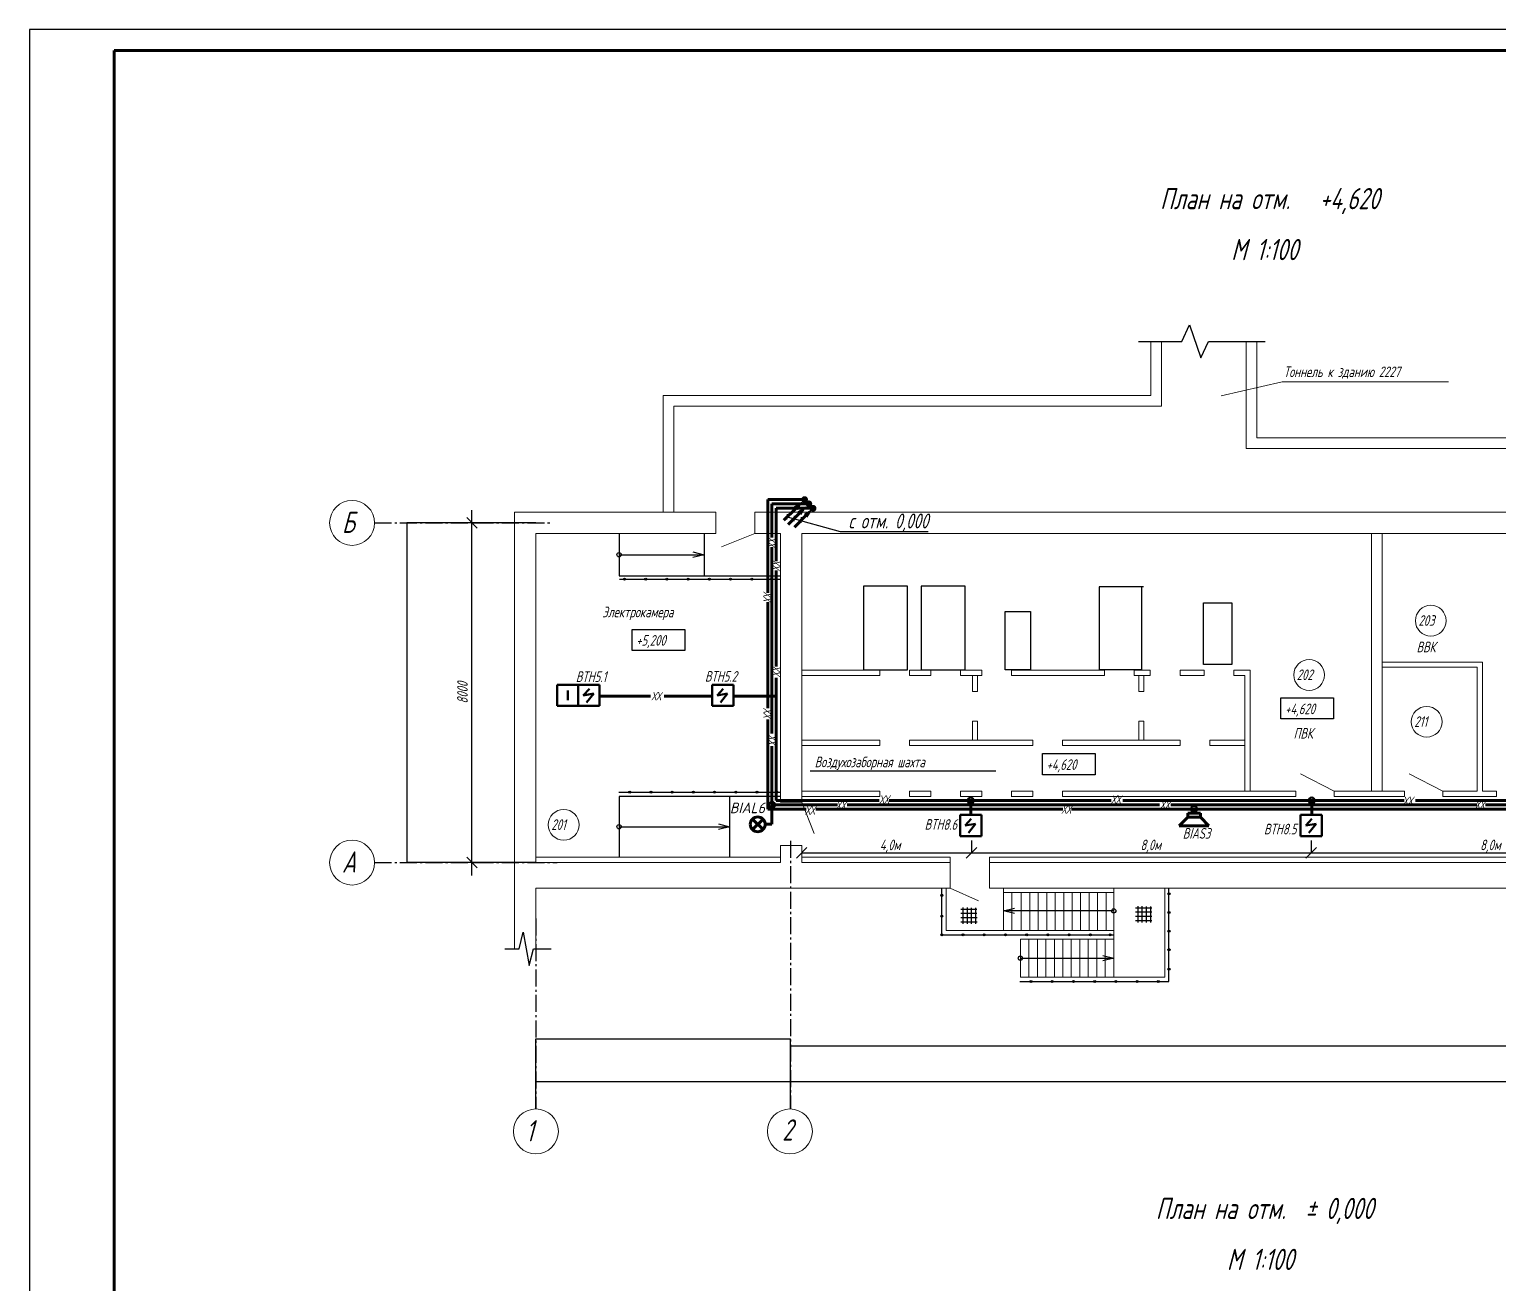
# Model space of a CAD drawing. Header units: millimetres. Extents: x 1866 to 7967, y 1263 to 3609.
# Drawn here: x 2739.3 to 3085.3, y 1566.5 to 1861.9 of the extents above; entities that cross this region are included whole.
import ezdxf
from ezdxf import colors
from ezdxf.entities.mleader import LeaderData, LeaderLine
from ezdxf.math import Vec2, Vec3

# ---------------------------------------------------------------- set-up
doc = ezdxf.new("R2010")
doc.units = ezdxf.units.MM
doc.linetypes.add('GOST2.303 6', pattern=[12, 8, -1.5, 1, -1.5])
doc.layers.get('Defpoints').update_dxf_attribs({"color": 33})
for name, color, linetype, lineweight in [('Датчики (Вновь)', 2, 'Continuous', 50), ('ЗАГОЛОВКИ', 182, 'Continuous', 40), ('КаБель силовой (Вновь)', 1, 'Continuous', 60), ('Линия выноска', 137, 'Continuous', 25), ('линия связи', 3, 'Continuous', 60), ('Линия связи (Вновь)', 3, 'Continuous', 60), ('Рамка толстая', 7, 'Continuous', 60), ('Рамка тонкая', 5, 'Continuous', 25), ('Система П1', 1, 'Continuous', 50), ('СОУЭ', 160, 'Continuous', 60), ('Текст', 2, 'Continuous', 20), ('ТОНКИЕ', 150, 'Continuous', 9), ('тонкий', 204, 'Continuous', 20), ('Эл. аппараты (Вновь)', 93, 'Continuous', 50)]:
    doc.layers.add(name, color=color, linetype=linetype, lineweight=lineweight)
for name, color, linetype in [('оси', 1, 'GOST2.303 6'), ('РАЗМЕР', 6, 'Continuous'), ('Размеры', 5, 'Continuous')]:
    doc.layers.add(name, color=color, linetype=linetype)
doc.styles.add('Simplex', font='simplex.shx', dxfattribs={"width": 0.7, "oblique": 15})
doc.styles.get("Standard").update_dxf_attribs({"font": 'arial.ttf'})
doc.dimstyles.new('Cadet25_1', dxfattribs={"dimtxt": 2.5, "dimasz": 2.5, "dimexe": 3, "dimexo": 0, "dimgap": 1, "dimtad": 1, "dimdec": 0, "dimlfac": 100, "dimtxsty": 'Standard', "dimblk": 'OBLIQUE', "dimcen": -30, "dimdle": 3, "dimclrd": 256, "dimadec": 0, "dimazin": 0, "dimtfac": 1, "dimtdec": 0, "dimtmove": 0, "dimatfit": 0, "dimfxl": 0, "dimarcsym": 0})

# ---------------------------------------------------------------- blocks, each defined once
blk = doc.blocks.new('A$C551E481E')
at = {"layer": 'Рамка толстая'}
for p, q in [((20, 589), (20, 5)), ((836, 589), (20, 589))]:
    blk.add_line(p, q, dxfattribs=at)
at = {"layer": 'Рамка тонкая'}
for p, q in [((0, 594), (0, 0)), ((841, 594), (0, 594))]:
    blk.add_line(p, q, dxfattribs=at)
blk = doc.blocks.new('_Oblique')
at = {"color": 0, "linetype": 'ByBlock', "lineweight": -2}
blk.add_line((-0.5, -0.5), (0.5, 0.5), dxfattribs=at)
blk = doc.blocks.new('*D20')
at = {"lineweight": -2, "transparency": 16777216}
blk.add_line((2843.56, 1662.68), (2843.56, 1748.68), dxfattribs=at)
at = {"color": 0, "lineweight": -2, "transparency": 16777216}
for p, q in [((2843.56, 1745.68), (2846.56, 1745.68)), ((2843.56, 1665.68), (2846.56, 1665.68))]:
    blk.add_line(p, q, dxfattribs=at)
at = {"layer": 'Defpoints', "color": 0, "transparency": 16777216}
for p in [(2843.56, 1745.68), (2843.56, 1745.68), (2843.56, 1665.68)]:
    blk.add_point(p, dxfattribs=at)
at = {"lineweight": -2, "transparency": 16777216, "xscale": 2.5, "yscale": 2.5, "zscale": 2.5}
for p, rotation in [((2843.56, 1745.68), 90), ((2843.56, 1665.68), 270)]:
    blk.add_blockref('_Oblique', p, dxfattribs=dict(at, rotation=rotation))
at = {"color": 0, "transparency": 16777216, "insert": (2841.31, 1705.68), "char_height": 2.5, "attachment_point": 5, "rotation": 90, "style": 'Simplex'}
blk.add_mtext('8000', dxfattribs=at)
blk = doc.blocks.new('A$C16DF54B3')
at = {"layer": 'СОУЭ'}
for p, q in [((0.51, 2.99), (2.99, 0.51)), ((0.51, 0.51), (2.99, 2.99))]:
    blk.add_line(p, q, dxfattribs=at)
blk.add_circle((1.75, 1.75), 1.75, dxfattribs=at)
blk = doc.blocks.new('A$C1E84259F')
at = {"layer": 'СОУЭ'}
for p, q in [((0, 3), (7, 3)), ((2, 1), (0, 3)), ((2, 1), (2, 0)), ((5, 1), (2, 1)), ((5, 1), (7, 3)), ((5, 0), (5, 1)), ((2, 0), (5, 0))]:
    blk.add_line(p, q, dxfattribs=at)
blk = doc.blocks.new('_None')

msp = doc.modelspace()

# ---------------------------------------------------------------- hatches: boundary and pattern name
at = {"layer": 'Размеры'}
h = msp.add_hatch(color=255, dxfattribs=at)
h.paths.add_polyline_path([(2879.471, 1732.67), (2879.471, 1732.17, 1)])
h.paths.add_polyline_path([(2879.471, 1732.17), (2879.471, 1732.42), (2879.471, 1732.67, 1)])
h = msp.add_hatch(color=255, dxfattribs=at)
h.paths.add_polyline_path([(2884.464, 1732.67), (2884.464, 1732.17, 1)])
h.paths.add_polyline_path([(2884.464, 1732.17), (2884.464, 1732.42), (2884.464, 1732.67, 1)])
h = msp.add_hatch(color=255, dxfattribs=at)
h.paths.add_polyline_path([(2889.464, 1732.67), (2889.464, 1732.17, 1)])
h.paths.add_polyline_path([(2889.464, 1732.17), (2889.464, 1732.42), (2889.464, 1732.67, 1)])
h = msp.add_hatch(color=255, dxfattribs=at)
h.paths.add_polyline_path([(2894.464, 1732.67), (2894.464, 1732.17, 1)])
h.paths.add_polyline_path([(2894.464, 1732.17), (2894.464, 1732.42), (2894.464, 1732.67, 1)])
h = msp.add_hatch(color=255, dxfattribs=at)
h.paths.add_polyline_path([(2899.457, 1732.67), (2899.457, 1732.17, 1)])
h.paths.add_polyline_path([(2899.457, 1732.17), (2899.457, 1732.42), (2899.457, 1732.67, 1)])
h = msp.add_hatch(color=255, dxfattribs=at)
h.paths.add_polyline_path([(2904.457, 1732.67), (2904.457, 1732.17, 1)])
h.paths.add_polyline_path([(2904.457, 1732.17), (2904.457, 1732.42), (2904.457, 1732.67, 1)])
h = msp.add_hatch(color=255, dxfattribs=at)
h.paths.add_polyline_path([(2909.449, 1732.67), (2909.449, 1732.17, 1)])
h.paths.add_polyline_path([(2909.449, 1732.17), (2909.449, 1732.42), (2909.449, 1732.67, 1)])
h = msp.add_hatch(color=255, dxfattribs=at)
h.paths.add_polyline_path([(2914.105, 1732.67), (2914.105, 1732.17, 1)])
h.paths.add_polyline_path([(2914.105, 1732.17), (2914.105, 1732.42), (2914.105, 1732.67, 1)])
h = msp.add_hatch(color=255, dxfattribs=at)
h.paths.add_polyline_path([(2880.706, 1682.532), (2880.706, 1682.032, 1)])
h.paths.add_polyline_path([(2880.706, 1682.032), (2880.706, 1682.282), (2880.706, 1682.532, 1)])
h = msp.add_hatch(color=255, dxfattribs=at)
h.paths.add_polyline_path([(2885.699, 1682.532), (2885.699, 1682.032, 1)])
h.paths.add_polyline_path([(2885.699, 1682.032), (2885.699, 1682.282), (2885.699, 1682.532, 1)])
h = msp.add_hatch(color=255, dxfattribs=at)
h.paths.add_polyline_path([(2890.699, 1682.532), (2890.699, 1682.032, 1)])
h.paths.add_polyline_path([(2890.699, 1682.032), (2890.699, 1682.282), (2890.699, 1682.532, 1)])
h = msp.add_hatch(color=255, dxfattribs=at)
h.paths.add_polyline_path([(2895.699, 1682.532), (2895.699, 1682.032, 1)])
h.paths.add_polyline_path([(2895.699, 1682.032), (2895.699, 1682.282), (2895.699, 1682.532, 1)])
h = msp.add_hatch(color=255, dxfattribs=at)
h.paths.add_polyline_path([(2900.692, 1682.532), (2900.692, 1682.032, 1)])
h.paths.add_polyline_path([(2900.692, 1682.032), (2900.692, 1682.282), (2900.692, 1682.532, 1)])
h = msp.add_hatch(color=255, dxfattribs=at)
h.paths.add_polyline_path([(2905.692, 1682.532), (2905.692, 1682.032, 1)])
h.paths.add_polyline_path([(2905.692, 1682.032), (2905.692, 1682.282), (2905.692, 1682.532, 1)])
h = msp.add_hatch(color=255, dxfattribs=at)
h.paths.add_polyline_path([(2910.685, 1682.532), (2910.685, 1682.032, 1)])
h.paths.add_polyline_path([(2910.685, 1682.032), (2910.685, 1682.282), (2910.685, 1682.532, 1)])
h = msp.add_hatch(color=255, dxfattribs=at)
h.paths.add_polyline_path([(2915.34, 1682.532), (2915.34, 1682.032, 1)])
h.paths.add_polyline_path([(2915.34, 1682.032), (2915.34, 1682.282), (2915.34, 1682.532, 1)])
h = msp.add_hatch(color=255, dxfattribs=at)
h.paths.add_polyline_path([(2954.206, 1658.235), (2954.206, 1657.735, 1)])
h.paths.add_polyline_path([(2954.206, 1657.735), (2954.206, 1657.985), (2954.206, 1658.235, 1)])
h = msp.add_hatch(color=255, dxfattribs=at)
h.paths.add_polyline_path([(3007.706, 1658.582), (3007.706, 1658.082, 1)])
h.paths.add_polyline_path([(3007.706, 1658.082), (3007.706, 1658.332), (3007.706, 1658.582, 1)])
h = msp.add_hatch(color=255, dxfattribs=at)
h.paths.add_polyline_path([(3007.706, 1654.194), (3007.706, 1653.694, 1)])
h.paths.add_polyline_path([(3007.706, 1653.694), (3007.706, 1653.944), (3007.706, 1654.194, 1)])
h = msp.add_hatch(color=255, dxfattribs=at)
h.paths.add_polyline_path([(2954.206, 1653.329), (2954.206, 1652.829, 1)])
h.paths.add_polyline_path([(2954.206, 1652.829), (2954.206, 1653.079), (2954.206, 1653.329, 1)])
h = msp.add_hatch(color=255, dxfattribs=at)
h.paths.add_polyline_path([(2954.206, 1648.932), (2954.206, 1648.432, 1)])
h.paths.add_polyline_path([(2954.206, 1648.432), (2954.206, 1648.682), (2954.206, 1648.932, 1)])
h = msp.add_hatch(color=255, dxfattribs=at)
h.paths.add_polyline_path([(2959.206, 1648.932), (2959.206, 1648.432, 1)])
h.paths.add_polyline_path([(2959.206, 1648.432), (2959.206, 1648.682), (2959.206, 1648.932, 1)])
h = msp.add_hatch(color=255, dxfattribs=at)
h.paths.add_polyline_path([(2964.199, 1648.932), (2964.199, 1648.432, 1)])
h.paths.add_polyline_path([(2964.199, 1648.432), (2964.199, 1648.682), (2964.199, 1648.932, 1)])
h = msp.add_hatch(color=255, dxfattribs=at)
h.paths.add_polyline_path([(2969.199, 1648.932), (2969.199, 1648.432, 1)])
h.paths.add_polyline_path([(2969.199, 1648.432), (2969.199, 1648.682), (2969.199, 1648.932, 1)])
h = msp.add_hatch(color=255, dxfattribs=at)
h.paths.add_polyline_path([(2974.199, 1648.932), (2974.199, 1648.432, 1)])
h.paths.add_polyline_path([(2974.199, 1648.432), (2974.199, 1648.682), (2974.199, 1648.932, 1)])
h = msp.add_hatch(color=255, dxfattribs=at)
h.paths.add_polyline_path([(2979.192, 1648.932), (2979.192, 1648.432, 1)])
h.paths.add_polyline_path([(2979.192, 1648.432), (2979.192, 1648.682), (2979.192, 1648.932, 1)])
h = msp.add_hatch(color=255, dxfattribs=at)
h.paths.add_polyline_path([(2984.192, 1648.932), (2984.192, 1648.432, 1)])
h.paths.add_polyline_path([(2984.192, 1648.432), (2984.192, 1648.682), (2984.192, 1648.932, 1)])
h = msp.add_hatch(color=255, dxfattribs=at)
h.paths.add_polyline_path([(2989.185, 1648.932), (2989.185, 1648.432, 1)])
h.paths.add_polyline_path([(2989.185, 1648.432), (2989.185, 1648.682), (2989.185, 1648.932, 1)])
h = msp.add_hatch(color=255, dxfattribs=at)
h.paths.add_polyline_path([(2993.84, 1648.932), (2993.84, 1648.432, 1)])
h.paths.add_polyline_path([(2993.84, 1648.432), (2993.84, 1648.682), (2993.84, 1648.932, 1)])
h = msp.add_hatch(color=255, dxfattribs=at)
h.paths.add_polyline_path([(3007.706, 1649.806), (3007.706, 1649.306, 1)])
h.paths.add_polyline_path([(3007.706, 1649.306), (3007.706, 1649.556), (3007.706, 1649.806, 1)])
h = msp.add_hatch(color=255, dxfattribs=at)
h.paths.add_polyline_path([(3007.706, 1645.418), (3007.706, 1644.918, 1)])
h.paths.add_polyline_path([(3007.706, 1644.918), (3007.706, 1645.168), (3007.706, 1645.418, 1)])
h = msp.add_hatch(color=255, dxfattribs=at)
h.paths.add_polyline_path([(3007.706, 1640.836), (3007.706, 1640.336, 1)])
h.paths.add_polyline_path([(3007.706, 1640.336), (3007.706, 1640.586), (3007.706, 1640.836, 1)])
h = msp.add_hatch(color=255, dxfattribs=at)
h.paths.add_polyline_path([(2975.217, 1637.932), (2975.217, 1637.432, 1)])
h.paths.add_polyline_path([(2975.217, 1637.432), (2975.217, 1637.682), (2975.217, 1637.932, 1)])
h = msp.add_hatch(color=255, dxfattribs=at)
h.paths.add_polyline_path([(2980.21, 1637.932), (2980.21, 1637.432, 1)])
h.paths.add_polyline_path([(2980.21, 1637.432), (2980.21, 1637.682), (2980.21, 1637.932, 1)])
h = msp.add_hatch(color=255, dxfattribs=at)
h.paths.add_polyline_path([(2985.21, 1637.932), (2985.21, 1637.432, 1)])
h.paths.add_polyline_path([(2985.21, 1637.432), (2985.21, 1637.682), (2985.21, 1637.932, 1)])
h = msp.add_hatch(color=255, dxfattribs=at)
h.paths.add_polyline_path([(2990.21, 1637.932), (2990.21, 1637.432, 1)])
h.paths.add_polyline_path([(2990.21, 1637.432), (2990.21, 1637.682), (2990.21, 1637.932, 1)])
h = msp.add_hatch(color=255, dxfattribs=at)
h.paths.add_polyline_path([(2995.203, 1637.932), (2995.203, 1637.432, 1)])
h.paths.add_polyline_path([(2995.203, 1637.432), (2995.203, 1637.682), (2995.203, 1637.932, 1)])
h = msp.add_hatch(color=255, dxfattribs=at)
h.paths.add_polyline_path([(3000.203, 1637.932), (3000.203, 1637.432, 1)])
h.paths.add_polyline_path([(3000.203, 1637.432), (3000.203, 1637.682), (3000.203, 1637.932, 1)])
h = msp.add_hatch(color=255, dxfattribs=at)
h.paths.add_polyline_path([(3005.196, 1637.932), (3005.196, 1637.432, 1)])
h.paths.add_polyline_path([(3005.196, 1637.432), (3005.196, 1637.682), (3005.196, 1637.932, 1)])
at = {"layer": 'Эл. аппараты (Вновь)'}
msp.add_hatch(color=256, dxfattribs=at).paths.add_polyline_path([(2921.094, 1751.181, 1), (2922.694, 1751.181, 1)])
h = msp.add_hatch(color=256, dxfattribs=at)
edge = h.paths.add_edge_path()
edge.add_arc((2922.895, 1750.181), 0.8, 0, 360)
h = msp.add_hatch(color=256, dxfattribs=at)
edge = h.paths.add_edge_path()
edge.add_arc((2923.894, 1749.113), 0.8, 0, 360)

# ---------------------------------------------------------------- linework, layer by layer
for p, q in [((2915.206, 1700.095), (2915.206, 1680.282)), ((2961.199, 1670.876), (2961.199, 1667.961)), ((3041.206, 1670.876), (3041.206, 1667.961))]:
    msp.add_line(p, q)
at = {"color": 6, "lineweight": 50}
for centre in [(2914.207, 1679.29), (2961.03, 1680.282), (3013.616, 1678.29), (3041.324, 1680.282)]:
    msp.add_circle(centre, 0.72, dxfattribs=at)
at = {"layer": 'Датчики (Вновь)', "color": 2}
for p, q in [((2863.582, 1707.582), (2863.582, 1702.582)), ((2868.582, 1707.582), (2873.582, 1707.582)), ((2868.582, 1702.582), (2868.582, 1707.582)), ((2871.2, 1706.631), (2869.777, 1705.051)), ((2873.582, 1707.582), (2873.582, 1702.582)), ((2900.114, 1707.582), (2905.114, 1707.582)), ((2900.114, 1702.582), (2900.114, 1707.582)), ((2902.733, 1706.631), (2901.309, 1705.051)), ((2905.114, 1707.582), (2905.114, 1702.582)), ((2863.582, 1702.582), (2868.582, 1702.582)), ((2873.582, 1702.582), (2868.582, 1702.582)), ((2869.777, 1705.051), (2872.228, 1705.486)), ((2872.228, 1705.486), (2870.528, 1703.392)), ((2905.114, 1702.582), (2900.114, 1702.582)), ((2901.309, 1705.051), (2903.761, 1705.486)), ((2903.761, 1705.486), (2902.06, 1703.392)), ((2958.53, 1676.92), (2963.53, 1676.92)), ((2958.53, 1671.92), (2958.53, 1676.92)), ((2961.148, 1675.969), (2959.725, 1674.389)), ((2959.725, 1674.389), (2962.176, 1674.823)), ((2962.176, 1674.823), (2960.476, 1672.729)), ((2963.53, 1676.92), (2963.53, 1671.92)), ((3038.706, 1676.92), (3043.706, 1676.92)), ((3038.706, 1671.92), (3038.706, 1676.92)), ((3041.325, 1675.969), (3039.901, 1674.389)), ((3039.901, 1674.389), (3042.353, 1674.823)), ((3042.353, 1674.823), (3040.653, 1672.729)), ((3043.706, 1676.92), (3043.706, 1671.92)), ((2963.53, 1671.92), (2958.53, 1671.92)), ((3043.706, 1671.92), (3038.706, 1671.92))]:
    msp.add_line(p, q, dxfattribs=at)
at = {"layer": 'Датчики (Вновь)', "color": 1}
for p, q in [((2868.582, 1707.582), (2863.582, 1707.582)), ((2863.582, 1707.582), (2863.582, 1702.582)), ((2866.134, 1703.916), (2866.134, 1706.249)), ((2868.582, 1702.582), (2868.582, 1707.582)), ((2863.582, 1702.582), (2868.582, 1702.582))]:
    msp.add_line(p, q, dxfattribs=at)
at = {"layer": 'КаБель силовой (Вновь)'}
for p, q in [((2916.999, 1746.299), (2919.813, 1749.109)), ((2918.019, 1745.292), (2920.671, 1747.944)), ((2919.475, 1744.693), (2922.126, 1747.345))]:
    msp.add_line(p, q, dxfattribs=at)
for points in [[(2919.377, 1749.545), (2920.249, 1748.673), (2921.581, 1750.877)], [(2920.235, 1748.38), (2921.107, 1747.508), (2922.439, 1749.712)], [(2921.69, 1747.781), (2922.562, 1746.909), (2923.894, 1749.113)]]:
    msp.add_solid(points, dxfattribs=at)
at = {"layer": 'линия связи', "color": 5}
for p, q in [((2913.206, 1751.182), (2922.151, 1751.182)), ((2913.207, 1729.213), (2913.207, 1751.182)), ((2913.206, 1702.067), (2913.207, 1727.047)), ((2913.206, 1678.282), (2913.206, 1699.394)), ((2913.206, 1678.282), (2922.3, 1678.282)), ((2924.535, 1678.282), (2982.686, 1678.282)), ((2984.77, 1678.282), (3102.732, 1678.282))]:
    msp.add_line(p, q, dxfattribs=at)
at = {"layer": 'линия связи', "color": 4}
for p, q in [((2914.206, 1742.271), (2914.206, 1750.183)), ((2914.206, 1750.183), (2922.944, 1750.182)), ((2914.207, 1696.054), (2914.206, 1740)), ((2914.207, 1674.703), (2914.207, 1693.09)), ((2914.207, 1679.282), (2929.646, 1679.282)), ((2931.896, 1679.282), (3005.468, 1679.282)), ((3008.171, 1679.282), (3080.171, 1679.282)), ((3082.241, 1679.282), (3160.095, 1679.282)), ((2912.607, 1674.703), (2914.207, 1674.703))]:
    msp.add_line(p, q, dxfattribs=at)
at = {"layer": 'линия связи'}
for p, q in [((2915.206, 1736.69), (2915.206, 1749.183)), ((2915.206, 1749.183), (2924.035, 1749.18)), ((2915.206, 1711.9), (2915.206, 1734.458)), ((2915.206, 1680.282), (2915.206, 1709.232)), ((2873.582, 1704.862), (2885.612, 1704.862)), ((2888.79, 1704.862), (2900.114, 1704.862)), ((2905.114, 1704.862), (2915.206, 1704.862)), ((2915.206, 1680.282), (2939.457, 1680.282)), ((2941.817, 1680.282), (2994.085, 1680.282)), ((2961.03, 1676.92), (2961.03, 1680.282)), ((2996.83, 1680.282), (3063.096, 1680.282)), ((3013.617, 1677.355), (3013.616, 1678.282)), ((3041.325, 1676.92), (3041.324, 1680.282)), ((3065.777, 1680.282), (3091.273, 1680.282))]:
    msp.add_line(p, q, dxfattribs=at)
at = {"layer": 'оси', "ltscale": 0.5}
for p, q in [((2820.606, 1745.682), (2862.387, 1745.682)), ((2918.606, 1670.818), (2918.606, 1607.682)), ((2820.606, 1665.682), (2863.625, 1665.682)), ((2858.606, 1652.514), (2858.606, 1607.682))]:
    msp.add_line(p, q, dxfattribs=at)
at = {"layer": 'РАЗМЕР', "color": 255}
for p, q in [((2958.68, 1654.753), (2962.485, 1654.753)), ((2959.158, 1655.102), (2959.158, 1651.233)), ((2960.158, 1655.117), (2960.158, 1651.233)), ((2961.158, 1655.073), (2961.158, 1651.233)), ((2962.158, 1655.059), (2962.158, 1651.233)), ((2999.857, 1655.067), (3003.662, 1655.067)), ((2999.857, 1654.067), (3003.662, 1654.067)), ((3000.335, 1655.416), (3000.335, 1651.547)), ((3001.335, 1655.431), (3001.335, 1651.547)), ((3002.335, 1655.387), (3002.335, 1651.547)), ((3003.335, 1655.373), (3003.335, 1651.547)), ((2958.68, 1653.753), (2962.485, 1653.753)), ((2958.68, 1652.753), (2962.514, 1652.753)), ((2958.68, 1651.753), (2962.514, 1651.753)), ((2999.857, 1653.067), (3003.691, 1653.067)), ((2999.857, 1652.067), (3003.691, 1652.067))]:
    msp.add_line(p, q, dxfattribs=at)
at = {"layer": 'Размеры', "color": 255}
for p, q in [((3010.697, 1788.41), (3012.557, 1792.34)), ((3012.557, 1792.34), (3015.169, 1784.538)), ((3000.498, 1788.41), (3010.697, 1788.41)), ((3015.169, 1784.538), (3017.022, 1788.41)), ((3017.022, 1788.41), (3030.379, 1788.41)), ((2858.6, 1745.682), (2828.209, 1745.682)), ((2828.221, 1745.657), (2828.221, 1665.707)), ((2878.206, 1743.182), (2878.206, 1733.182)), ((2898.206, 1743.182), (2898.206, 1733.182)), ((2878.206, 1738.182), (2898.206, 1738.182)), ((2895.599, 1738.835), (2898.206, 1738.182)), ((2898.206, 1738.182), (2895.599, 1737.519)), ((2878.206, 1733.182), (2916.206, 1733.182)), ((2878.284, 1732.42), (2916.206, 1732.42)), ((2881.272, 1720.614), (2893.689, 1720.614)), ((2881.272, 1715.645), (2881.272, 1720.614)), ((2893.689, 1720.614), (2893.689, 1715.645)), ((2893.689, 1715.645), (2881.272, 1715.645)), ((3034.073, 1704.474), (3046.49, 1704.474)), ((3034.073, 1699.505), (3034.073, 1704.474)), ((3046.49, 1704.474), (3046.49, 1699.505)), ((3046.49, 1699.505), (3034.073, 1699.505)), ((2977.891, 1691.358), (2990.308, 1691.358)), ((2977.891, 1686.388), (2977.891, 1691.358)), ((2990.308, 1691.358), (2990.308, 1686.388)), ((2923.214, 1687.269), (2966.92, 1687.269)), ((2990.308, 1686.388), (2977.891, 1686.388)), ((2878.171, 1682.282), (2916.206, 1682.282)), ((2878.206, 1681.282), (2878.206, 1666.982)), ((2916.206, 1681.282), (2878.206, 1681.282)), ((2904.206, 1681.282), (2904.206, 1666.982)), ((2901.599, 1674.785), (2904.206, 1674.132)), ((2878.206, 1674.132), (2904.206, 1674.132)), ((2904.206, 1674.132), (2901.599, 1673.469)), ((2858.6, 1665.682), (2828.209, 1665.682)), ((2954.206, 1648.682), (2954.206, 1659.682)), ((3007.706, 1637.682), (3007.706, 1659.682)), ((2968.706, 1654.328), (2971.314, 1654.991)), ((2994.706, 1654.328), (2968.706, 1654.328)), ((2971.314, 1653.676), (2968.706, 1654.328)), ((2854.663, 1645.345), (2855.587, 1649.275)), ((2855.587, 1649.275), (2857.061, 1641.472)), ((2954.206, 1648.682), (2994.706, 1648.682)), ((2851.288, 1645.345), (2854.663, 1645.345)), ((2857.061, 1641.472), (2858.023, 1645.345)), ((2858.023, 1645.345), (2862.204, 1645.345)), ((2992.099, 1643.835), (2994.706, 1643.182)), ((2972.706, 1643.182), (2994.706, 1643.182)), ((2994.706, 1643.182), (2992.099, 1642.519)), ((2972.605, 1637.682), (2994.706, 1637.682)), ((2994.706, 1637.682), (3007.706, 1637.682)), ((2858.606, 1607.689), (2858.606, 1624.205)), ((2858.631, 1624.192), (2918.581, 1624.192)), ((2918.606, 1607.821), (2918.606, 1624.205)), ((2918.606, 1607.821), (2918.606, 1622.564)), ((2918.631, 1622.552), (3158.581, 1622.552)), ((2858.606, 1614.107), (2858.606, 1614.101)), ((2858.631, 1614.114), (3338.581, 1614.114))]:
    msp.add_line(p, q, dxfattribs=at)
at = {"layer": 'Размеры'}
msp.add_line((2921.206, 1667.961), (3305.106, 1668.04), dxfattribs=at)
at = {"layer": 'Размеры', "color": 255}
for centre, radius in [((2878.206, 1738.182), 0.5), ((2879.471, 1732.42), 0.25), ((2884.464, 1732.42), 0.25), ((2889.464, 1732.42), 0.25), ((2894.464, 1732.42), 0.25), ((2899.457, 1732.42), 0.25), ((2904.457, 1732.42), 0.25), ((2909.449, 1732.42), 0.25), ((2914.105, 1732.42), 0.25), ((2880.706, 1682.282), 0.25), ((2885.699, 1682.282), 0.25), ((2890.699, 1682.282), 0.25), ((2895.699, 1682.282), 0.25), ((2900.692, 1682.282), 0.25), ((2905.692, 1682.282), 0.25), ((2910.685, 1682.282), 0.25), ((2915.34, 1682.282), 0.25), ((2878.206, 1674.132), 0.5), ((2954.206, 1657.985), 0.25), ((3007.706, 1658.332), 0.25), ((2994.706, 1654.328), 0.5), ((3007.706, 1653.944), 0.25), ((2954.206, 1653.079), 0.25), ((2954.206, 1648.682), 0.25), ((2959.206, 1648.682), 0.25), ((2964.199, 1648.682), 0.25), ((2969.199, 1648.682), 0.25), ((2974.199, 1648.682), 0.25), ((2979.192, 1648.682), 0.25), ((2984.192, 1648.682), 0.25), ((2989.185, 1648.682), 0.25), ((2993.84, 1648.682), 0.25), ((3007.706, 1649.556), 0.25), ((2972.706, 1643.182), 0.5), ((3007.706, 1645.168), 0.25), ((3007.706, 1640.586), 0.25), ((2975.217, 1637.682), 0.25), ((2980.21, 1637.682), 0.25), ((2985.21, 1637.682), 0.25), ((2990.21, 1637.682), 0.25), ((2995.203, 1637.682), 0.25), ((3000.203, 1637.682), 0.25), ((3005.196, 1637.682), 0.25)]:
    msp.add_circle(centre, radius, dxfattribs=at)
for points in [[(2828.217, 1745.657), (2828.225, 1745.657), (2828.221, 1745.682)], [(2828.217, 1665.707), (2828.225, 1665.707), (2828.221, 1665.682)], [(2858.631, 1624.196), (2858.631, 1624.188), (2858.606, 1624.192)], [(2918.581, 1624.196), (2918.581, 1624.188), (2918.606, 1624.192)], [(2918.631, 1622.556), (2918.631, 1622.547), (2918.606, 1622.552)], [(2858.631, 1614.118), (2858.631, 1614.11), (2858.606, 1614.114)]]:
    msp.add_solid(points, dxfattribs=at)
at = {"layer": 'Рамка тонкая'}
for p, q in [((2917.74, 1746.45), (2917.827, 1747.715)), ((2919.41, 1746.094), (2919.497, 1747.359)), ((2921.104, 1745.734), (2921.191, 1746.999))]:
    msp.add_line(p, q, dxfattribs=at)
at = {"layer": 'Система П1', "color": 255, "lineweight": 25}
for p, q in [((2946.16, 1730.76), (2935.76, 1730.76)), ((2935.76, 1730.76), (2935.76, 1711.08)), ((2946.16, 1711.08), (2946.16, 1730.76)), ((2959.726, 1730.76), (2949.326, 1730.76)), ((2949.326, 1730.76), (2949.326, 1711.08)), ((2959.726, 1711.08), (2959.726, 1730.76)), ((2991.303, 1730.639), (2991.303, 1711.189)), ((3001.703, 1730.639), (2991.303, 1730.639)), ((3001.303, 1711.189), (3001.303, 1730.639)), ((3015.869, 1726.86), (3022.482, 1726.86)), ((3015.869, 1712.298), (3015.869, 1726.86)), ((3022.482, 1726.86), (3022.482, 1712.298)), ((2969.097, 1724.834), (2975.097, 1724.834)), ((2969.097, 1711.064), (2969.097, 1724.834)), ((2975.097, 1724.834), (2975.097, 1711.064)), ((2935.76, 1711.08), (2946.16, 1711.08)), ((2949.326, 1711.08), (2959.726, 1711.08)), ((2975.097, 1711.064), (2969.097, 1711.064)), ((2991.303, 1711.189), (3001.303, 1711.189)), ((3022.482, 1712.298), (3015.869, 1712.298))]:
    msp.add_line(p, q, dxfattribs=at)
at = {"layer": 'ТОНКИЕ', "color": 255}
for p, q in [((3034.385, 1778.913), (3019.987, 1775.611)), ((3073.566, 1778.913), (3034.385, 1778.913))]:
    msp.add_line(p, q, dxfattribs=at)
at = {"layer": 'ТОНКИЕ', "color": 255, "ltscale": 0.2}
for centre in [(2815.313, 1745.682), (2815.313, 1665.682), (2858.606, 1602.389), (2918.427, 1602.386)]:
    msp.add_circle(centre, 5.293, dxfattribs=at)
at = {"layer": 'ТОНКИЕ', "color": 255}
for centre in [(3069.366, 1722.656), (3040.71, 1709.877), (3068.391, 1698.848), (2865.156, 1674.582)]:
    msp.add_circle(centre, 3.626, dxfattribs=at)
at = {"layer": 'тонкий', "color": 255}
for p, q in [((3003.406, 1775.682), (3003.406, 1788.41)), ((3005.906, 1773.182), (3005.906, 1788.41)), ((3025.906, 1763.182), (3025.906, 1788.41)), ((3028.406, 1765.682), (3028.406, 1788.41)), ((2888.606, 1775.682), (2888.606, 1748.182)), ((3003.406, 1775.682), (2888.606, 1775.682)), ((2891.106, 1773.182), (2891.106, 1748.182)), ((3005.906, 1773.182), (2891.106, 1773.182)), ((3028.406, 1765.682), (3278.406, 1765.682)), ((3025.906, 1763.182), (3278.406, 1763.182)), ((2853.606, 1645.345), (2853.606, 1748.182)), ((2901.006, 1748.182), (2853.606, 1748.182)), ((2901.006, 1748.182), (2901.006, 1743.182)), ((2910.206, 1748.182), (2910.206, 1743.182)), ((2968.106, 1748.182), (2910.206, 1748.182)), ((2968.106, 1748.182), (3159.906, 1748.182)), ((2858.606, 1743.182), (2858.606, 1665.682)), ((2901.006, 1743.182), (2858.606, 1743.182)), ((2910.206, 1743.182), (2902.308, 1740.061)), ((2910.206, 1743.182), (2916.206, 1743.182)), ((2916.206, 1743.182), (2916.206, 1679.882)), ((2921.206, 1743.182), (2921.206, 1679.882)), ((2921.206, 1743.182), (2968.106, 1743.182)), ((2968.106, 1743.182), (3159.906, 1743.182)), ((3055.406, 1743.182), (3055.406, 1682.482)), ((3057.906, 1743.182), (3057.906, 1682.482)), ((3081.506, 1712.882), (3057.906, 1712.882)), ((3081.506, 1712.882), (3081.506, 1682.482)), ((2939.606, 1710.982), (2921.206, 1710.982)), ((2939.606, 1709.782), (2921.206, 1709.782)), ((2939.606, 1710.982), (2939.606, 1709.782)), ((2951.606, 1710.982), (2946.606, 1710.982)), ((2946.606, 1710.982), (2946.606, 1709.782)), ((2951.606, 1709.782), (2946.606, 1709.782)), ((2951.606, 1710.982), (2951.606, 1709.782)), ((2963.606, 1710.982), (2958.606, 1710.982)), ((2958.606, 1710.982), (2958.606, 1709.782)), ((2963.606, 1709.782), (2958.606, 1709.782)), ((2961.406, 1709.782), (2961.406, 1705.982)), ((2962.606, 1709.782), (2962.606, 1705.982)), ((2963.606, 1710.982), (2963.606, 1709.782)), ((2992.506, 1710.982), (2970.606, 1710.982)), ((2970.606, 1710.982), (2970.606, 1709.782)), ((2992.506, 1709.782), (2970.606, 1709.782)), ((2992.506, 1710.982), (2992.506, 1709.782)), ((3003.306, 1710.982), (2999.506, 1710.982)), ((2999.506, 1710.982), (2999.506, 1709.782)), ((2999.506, 1710.982), (2999.506, 1709.782)), ((3003.306, 1709.782), (2999.506, 1709.782)), ((3000.606, 1709.782), (3000.606, 1705.982)), ((3001.806, 1709.782), (3001.806, 1705.982)), ((3003.306, 1710.982), (3003.306, 1709.782)), ((3016.006, 1710.982), (3010.306, 1710.982)), ((3010.306, 1710.982), (3010.306, 1709.782)), ((3016.006, 1709.782), (3010.306, 1709.782)), ((3016.006, 1710.982), (3016.006, 1709.782)), ((3026.806, 1710.982), (3023.006, 1710.982)), ((3023.006, 1710.982), (3023.006, 1709.782)), ((3025.606, 1709.782), (3023.006, 1709.782)), ((3025.606, 1709.782), (3025.606, 1682.482)), ((3026.806, 1710.982), (3026.806, 1682.482)), ((3080.306, 1711.682), (3057.906, 1711.682)), ((3080.306, 1711.682), (3080.306, 1682.482)), ((2962.606, 1705.982), (2961.406, 1705.982)), ((3001.806, 1705.982), (3000.606, 1705.982)), ((2962.606, 1698.982), (2961.406, 1698.982)), ((2961.406, 1698.982), (2961.406, 1694.482)), ((2962.606, 1698.982), (2962.606, 1694.482)), ((3001.806, 1698.982), (3000.606, 1698.982)), ((3000.606, 1698.982), (3000.606, 1694.482)), ((3001.806, 1698.982), (3001.806, 1694.482)), ((2939.606, 1694.482), (2921.206, 1694.482)), ((2939.606, 1693.282), (2921.206, 1693.282)), ((2939.606, 1694.482), (2939.606, 1693.282)), ((2975.606, 1694.482), (2946.606, 1694.482)), ((2946.606, 1694.482), (2946.606, 1693.282)), ((2975.606, 1693.282), (2946.606, 1693.282)), ((2975.606, 1694.482), (2975.606, 1693.282)), ((3010.306, 1694.482), (2982.606, 1694.482)), ((2982.606, 1694.482), (2982.606, 1693.282)), ((3010.306, 1693.282), (2982.606, 1693.282)), ((3010.306, 1694.482), (3010.306, 1693.282)), ((3025.606, 1694.482), (3017.306, 1694.482)), ((3017.306, 1694.482), (3017.306, 1693.282)), ((3025.606, 1693.282), (3017.306, 1693.282)), ((3046.606, 1682.482), (3038.667, 1686.591)), ((3072.206, 1682.482), (3064.267, 1686.591)), ((2939.606, 1682.482), (2921.206, 1682.482)), ((2939.606, 1682.482), (2939.606, 1681.282)), ((2951.606, 1682.482), (2946.606, 1682.482)), ((2946.606, 1682.482), (2946.606, 1681.282)), ((2951.606, 1682.482), (2951.606, 1681.282)), ((2963.606, 1682.482), (2958.606, 1682.482)), ((2958.606, 1682.482), (2958.606, 1681.282)), ((2963.606, 1682.482), (2963.606, 1681.282)), ((2975.606, 1682.482), (2970.606, 1682.482)), ((2970.606, 1682.482), (2970.606, 1681.282)), ((2975.606, 1682.482), (2975.606, 1681.282)), ((3037.606, 1682.482), (2982.606, 1682.482)), ((2982.606, 1682.482), (2982.606, 1681.282)), ((3037.606, 1682.482), (3037.606, 1681.282)), ((3063.206, 1682.482), (3046.606, 1682.482)), ((3046.606, 1682.482), (3046.606, 1681.282)), ((3063.206, 1682.482), (3063.206, 1681.282)), ((3080.306, 1682.482), (3072.206, 1682.482)), ((3072.206, 1682.482), (3072.206, 1681.282)), ((3084.806, 1682.482), (3081.506, 1682.482)), ((3084.806, 1682.482), (3084.806, 1681.282)), ((2921.206, 1679.882), (2916.206, 1679.882)), ((2939.606, 1681.282), (2921.206, 1681.282)), ((2921.206, 1679.882), (2924.122, 1672.541)), ((2951.606, 1681.282), (2946.606, 1681.282)), ((2963.606, 1681.282), (2958.606, 1681.282)), ((2975.606, 1681.282), (2970.554, 1681.282)), ((3037.606, 1681.282), (2982.606, 1681.282)), ((3063.206, 1681.282), (3046.606, 1681.282)), ((3084.806, 1681.282), (3072.206, 1681.282)), ((2921.206, 1669.682), (2916.206, 1669.682)), ((2916.206, 1669.682), (2916.206, 1665.682)), ((2916.206, 1668.982), (2916.206, 1665.682)), ((2921.206, 1669.682), (2921.206, 1665.682)), ((2916.206, 1666.982), (2858.606, 1666.982)), ((2909.906, 1665.682), (2858.606, 1665.682)), ((2916.206, 1665.682), (2909.906, 1665.682)), ((2921.206, 1666.982), (2956.206, 1666.982)), ((2956.206, 1665.682), (2921.206, 1665.682)), ((2956.206, 1659.682), (2956.206, 1666.982)), ((2965.406, 1666.982), (2965.406, 1659.682)), ((2965.406, 1666.982), (3305.106, 1666.982)), ((3090.606, 1665.682), (2965.406, 1665.682)), ((2858.606, 1659.682), (2909.906, 1659.682)), ((2858.606, 1659.682), (2858.606, 1645.345)), ((2909.906, 1659.682), (2956.206, 1659.682)), ((2955.206, 1649.682), (2955.206, 1659.682)), ((2956.206, 1659.682), (2962.826, 1656.66)), ((2965.406, 1659.682), (3090.606, 1659.682)), ((2968.706, 1659.682), (2968.706, 1649.682)), ((2968.706, 1658.682), (2994.706, 1658.682)), ((2970.706, 1649.682), (2970.706, 1658.682)), ((2972.906, 1658.682), (2972.906, 1649.682)), ((2974.906, 1658.682), (2974.906, 1649.682)), ((2976.906, 1658.682), (2976.906, 1649.682)), ((2978.906, 1658.682), (2978.906, 1649.682)), ((2980.906, 1658.682), (2980.906, 1649.682)), ((2982.906, 1658.682), (2982.906, 1649.682)), ((2984.906, 1658.682), (2984.906, 1649.682)), ((2986.906, 1658.682), (2986.906, 1649.682)), ((2988.906, 1658.682), (2988.906, 1649.682)), ((2990.906, 1658.682), (2990.906, 1649.682)), ((2992.906, 1658.682), (2992.906, 1649.682)), ((2994.706, 1638.682), (2994.706, 1659.682)), ((3006.706, 1638.682), (3006.706, 1659.682)), ((2955.206, 1649.682), (2994.706, 1649.682)), ((2972.706, 1647.682), (2994.706, 1647.682)), ((2972.706, 1647.682), (2972.706, 1638.682)), ((2974.706, 1647.682), (2974.706, 1638.682)), ((2976.706, 1647.682), (2976.706, 1638.682)), ((2978.706, 1647.682), (2978.706, 1638.682)), ((2980.706, 1647.682), (2980.706, 1638.682)), ((2982.706, 1647.682), (2982.706, 1638.682)), ((2984.706, 1647.682), (2984.706, 1638.682)), ((2986.706, 1647.682), (2986.706, 1638.682)), ((2988.706, 1647.682), (2988.706, 1638.682)), ((2990.706, 1647.682), (2990.706, 1638.682)), ((2992.706, 1647.682), (2992.706, 1638.682)), ((2972.706, 1638.682), (2994.706, 1638.682)), ((2994.706, 1638.682), (3006.706, 1638.682))]:
    msp.add_line(p, q, dxfattribs=at)

# ---------------------------------------------------------------- block references
at = {"layer": 'Датчики (Вновь)', "xscale": -1}
msp.add_blockref('A$C16DF54B3', (2912.607, 1672.953), dxfattribs=at)
at = {"layer": 'Датчики (Вновь)', "rotation": 180}
msp.add_blockref('A$C1E84259F', (3017.117, 1677.355), dxfattribs=at)
at = {"layer": 'Размеры', "xscale": 2.5, "yscale": 2.5, "zscale": 2.5, "rotation": 180}
for p in [(2921.206, 1667.961), (2961.199, 1667.961), (3041.206, 1667.961)]:
    msp.add_blockref('_Oblique', p, dxfattribs=at)
at = {"layer": 'Рамка толстая'}
msp.add_blockref('A$C551E481E', (2739.324, 1267.897), dxfattribs=at)

# ---------------------------------------------------------------- texts
at = {"layer": 'ЗАГОЛОВКИ', "color": 255, "style": 'Simplex', "oblique": 15, "width": 0.7}
for s, p in [('Б', (2812.949, 1743.335)), ('А', (2812.949, 1663.335)), ('1', (2856.242, 1600.042)), ('2', (2916.614, 1600.224))]:
    msp.add_text(s, height=5, dxfattribs=at).set_placement(p)
at = {"layer": 'Линия связи (Вновь)', "style": 'Simplex', "oblique": 15, "width": 0.7}
for p in [(2915.206, 1739.612), (2916.159, 1734.259), (2914.155, 1726.747), (2916.159, 1709.323), (2914.164, 1699.323), (2915.286, 1693.06)]:
    msp.add_text('ХХ', height=2, rotation=90, dxfattribs=at).set_placement(p)
for p in [(2885.803, 1703.875), (2922.01, 1676.956), (2929.258, 1678.147), (2939.468, 1679.524), (2982.388, 1677.191), (2994.047, 1679.524), (3005.592, 1678.275), (3062.795, 1679.206), (3079.74, 1678.289)]:
    msp.add_text('ХХ', height=2, dxfattribs=at).set_placement(p)
at = {"layer": 'Размеры', "color": 255, "insert": (2828.202, 1705.682), "char_height": 0.025, "attachment_point": 5, "rotation": 90, "style": 'Simplex'}
msp.add_mtext('800000', dxfattribs=at)
at = {"layer": 'Размеры', "lineweight": 35, "char_height": 2.5, "attachment_point": 5, "style": 'Simplex'}
for s, insert in [('4,0м', (2942.038, 1669.56)), ('8,0м', (3003.403, 1669.56)), ('8,0м', (3083.403, 1669.56))]:
    msp.add_mtext(s, dxfattribs=dict(at, insert=insert))
at = {"layer": 'Размеры', "color": 255, "char_height": 0.025, "attachment_point": 5, "style": 'Simplex'}
for s, insert in [('600000', (2887.378, 1624.211)), ('2400000', (3038.606, 1622.571))]:
    msp.add_mtext(s, dxfattribs=dict(at, insert=insert))
at = {"layer": 'Текст', "style": 'Simplex', "oblique": 15, "width": 0.7}
for s, p in [('План на отм.   +4,620', (3005.611, 1819.546)), ('    М 1:100', (3013.068, 1807.547)), ('План на отм.  %%P 0,000', (3004.596, 1581.748)), ('    М 1:100', (3012.053, 1569.749))]:
    msp.add_text(s, height=5, dxfattribs=at).set_placement(p)
at = {"layer": 'Текст', "color": 2, "lineweight": -3, "style": 'Simplex', "oblique": 15, "width": 0.7}
for s, p in [('ВТН5.1', (2868.006, 1708.218)), ('ВТН5.2', (2898.409, 1708.279)), ('ВТН8.6', (2950.145, 1673.414)), ('ВТН8.5', (3030.067, 1672.327))]:
    msp.add_text(s, height=2.5, dxfattribs=at).set_placement(p)
at = {"layer": 'Текст', "color": 0, "style": 'Simplex', "oblique": 15, "width": 0.7}
msp.add_text('BIАS3', height=2.5, dxfattribs=at).set_placement((3010.941, 1671.322))
at = {"layer": 'Текст', "insert": (2912.549, 1678.572), "char_height": 2.5, "attachment_point": 6, "style": 'Simplex'}
msp.add_mtext_dynamic_manual_height_columns('{\\W0.9;BIAL6}', width=9.98461, gutter_width=12.5, heights=[0], dxfattribs=at)
at = {"layer": 'ТОНКИЕ', "color": 255, "style": 'Simplex', "oblique": 15, "width": 0.7}
for s, p in [('Тоннель к зданию 2227', (3034.719, 1780.011)), ('Электрокамера', (2874.243, 1723.453)), ('203', (3066.452, 1721.446)), ('+5,200', (2882.243, 1716.769)), ('ВВК', (3066.007, 1715.204)), ('202', (3037.796, 1708.667)), ('+4,620', (3035.043, 1700.629)), ('211', (3065.477, 1697.638)), ('ПВК', (3037.04, 1694.883)), ('Воздухозаборная шахта', (2924.26, 1688.138)), ('+4,620', (2978.861, 1687.512)), ('201', (2862.243, 1673.372))]:
    msp.add_text(s, height=2.5, dxfattribs=at).set_placement(p)

# ---------------------------------------------------------------- dimensions: what is measured, and where the dimension line sits
dim = msp.add_linear_dim(base=(2843.557, 1745.682), p1=(2843.557, 1665.682), p2=(2843.557, 1745.682), angle=90, dimstyle='Cadet25_1', override={"dimtxsty": 'Simplex'})
dim.commit()
dim.dimension.update_dxf_attribs({"geometry": '*D20', "text_midpoint": (2841.307, 1705.682)})

# ---------------------------------------------------------------- leaders
at = {"layer": 'Линия выноска'}
ml = msp.add_multileader_mtext('Standard', dxfattribs=at)
ml.set_content('с отм. 0,000', color=2, style='Simplex')
ml.set_leader_properties()
ml.set_arrow_properties(name='NONE')
ml.build(insert=Vec2(0, 0))
ml.multileader.update_dxf_attribs({"text_left_attachment_type": 6, "text_right_attachment_type": 6, "dogleg_length": 0})
ctx = ml.context
ctx.base_point, ctx.char_height, ctx.plane_origin = Vec3(2930.233, 1743.686), 3.5, Vec3(2917.233, 1742.532)
ctx.left_attachment, ctx.right_attachment = 6, 6
notes = []
notes.append((ctx, [(0, (1, 1, 0), (2930.233, 1743.686), (1, 0), 0, [(0, [(2917.783, 1747.082)], 0, [])])]))
ctx.mtext.insert, ctx.mtext.flow_direction = Vec3(2932.233, 1747.886), 5
for ctx, leaders in notes:
    for number, flags, end, landing, length, lines in leaders:
        leader = LeaderData()
        leader.index, (leader.has_last_leader_line, leader.has_dogleg_vector, leader.attachment_direction) = number, flags
        leader.last_leader_point, leader.dogleg_vector, leader.dogleg_length = Vec3(end), Vec3(landing), length
        for number, points, colour, breaks in lines:
            line = LeaderLine()
            line.index, line.vertices, line.color, line.breaks = number, Vec3.list(points), colors.encode_raw_color(colour), breaks
            leader.lines.append(line)
        ctx.leaders.append(leader)

doc.saveas('drawing.dxf')
